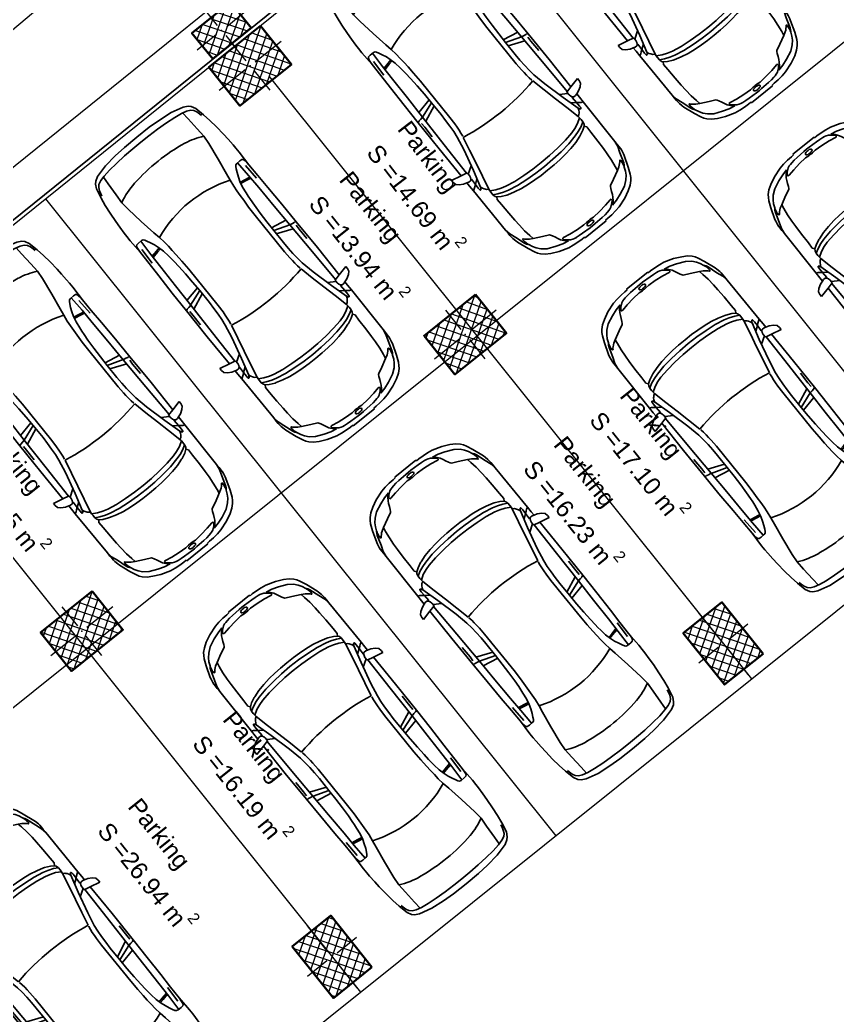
# Model space of a CAD drawing. Header units: metres. Extents: x 7511783 to 7512372, y 4692307 to 4692611.
# Drawn here: x 7512327.61 to 7512337.53, y 4692513.51 to 4692525.58 of the extents above; entities that cross this region are included whole.
import ezdxf

# ---------------------------------------------------------------- set-up
doc = ezdxf.new("R2010")
doc.units = ezdxf.units.M
for name, color, linetype, lineweight in [('2D Drafting - General_Pen_No__1', 7, 'Continuous', 0), ('A - Fill Zone_Pen_No__1', 7, 'Continuous', 0), ('A - Pllaka Themel', 7, 'Continuous', 0), ('A - Pllaka Themel_Pen_No__42', 8, 'Continuous', 0), ('A - Shtyllat', 7, 'Continuous', 0), ('A - Shtyllat_Pen_No__1', 7, 'Continuous', 0), ('A - Shtyllat_Pen_No__7', 7, 'Continuous', 0), ('A -Polyline_Pen_No__1', 7, 'Continuous', 0), ('A1 - Bodrumi -1_Pen_No__42', 8, 'Continuous', 0), ('garazhat-netw-amiri - b1', 20, 'Continuous', 0), ('Interior - Furniture _Pen_No__42', 8, 'Continuous', 0), ('vijat rregullim', 1, 'Continuous', 0)]:
    doc.layers.add(name, color=color, linetype=linetype, lineweight=lineweight)
doc.layers.add('A -Polyline_Pen_No__178', color=7, linetype='Continuous', lineweight=0, true_color=0xbda888)
doc.styles.add('GENERATED_STYLE_1', font='arial.ttf')
pattern_1 = [(44.99999999999999, (0, 0), (-68.94290863686237, 68.94290863686243), []), (135.0000000000002, (0, 0), (68.94290863686219, 68.94290863686261), [])]

# ---------------------------------------------------------------- blocks, each defined once
blk = doc.blocks.new('Slab_5', base_point=(27099.99999994247, -19050.45703700876))
at = {"layer": 'A - Pllaka Themel_Pen_No__42', "color": 8, "linetype": 'Continuous', "lineweight": 25, "flags": 128}
blk.add_lwpolyline([(27099.99999994247, -19050.45703700876), (27099.99999994245, -53141.28956256485), (34367.48378446266, -53141.28956256485), (34572.08011014806, -54047.73212241127), (58725.51372234098, -48551.56399353077), (58577.30438397717, -47886.40318112021), (60192.66493870387, -47573.34216697118), (56976.71528492225, -33242.20353530695), (55470.262655318, -33580.37692266011), (52202.17436583389, -19050.80466526669)], close=True, dxfattribs=at)
blk = doc.blocks.new('Column_125', base_point=(45317.50723856915, -51397.47336311721))
at = {"layer": 'A - Shtyllat', "linetype": 'Continuous', "lineweight": 0, "true_color": 0x000000}
h = blk.add_hatch(dxfattribs=at)
h.set_pattern_fill('CONCRETE_BLOCK', color=18, style=0, pattern_type=2)
h.set_pattern_definition(pattern_1)
h.paths.add_polyline_path([(45565.65336189613, -51135.89450029036), (44980.60901006475, -51269.02265805648), (45069.36111524216, -51659.05222594407), (45654.40546707353, -51525.92406817795)])
at = {"layer": 'A - Shtyllat_Pen_No__1', "color": 7, "linetype": 'Continuous', "lineweight": 13}
for p, q in [((45299.75681753366, -51319.46744953969), (45255.38076494495, -51124.45266559591)), ((45239.50132499162, -51415.22378415269), (44946.97914907594, -51481.78786303576)), ((45395.51315214666, -51379.72294208173), (45688.03532806235, -51313.15886319867)), ((45335.25765960462, -51475.47927669474), (45379.63371219333, -51670.49406063853))]:
    blk.add_line(p, q, dxfattribs=at)
blk.add_point((45317.50723856915, -51397.47336311721), dxfattribs=at)
at = {"layer": 'A - Shtyllat_Pen_No__7', "color": 7, "linetype": 'Continuous', "lineweight": 35, "flags": 128}
blk.add_lwpolyline([(45565.65336189613, -51135.89450029036), (44980.60901006475, -51269.02265805648), (45069.36111524216, -51659.05222594407), (45654.40546707353, -51525.92406817795)], close=True, dxfattribs=at)
blk = doc.blocks.new('Column_146', base_point=(40594.53249540892, -57198.81451826597))
at = {"layer": 'A - Shtyllat', "linetype": 'Continuous', "lineweight": 0, "true_color": 0x000000}
h = blk.add_hatch(dxfattribs=at)
h.set_pattern_fill('CONCRETE_BLOCK', color=18, style=0, pattern_type=2)
h.set_pattern_definition(pattern_1)
h.paths.add_polyline_path([(40919.1386800711, -56818.51092259658), (40138.5513118609, -56993.6775877777), (40269.92631074674, -57579.11811393536), (41050.51367895694, -57403.95144875423)])
at = {"layer": 'A - Shtyllat_Pen_No__1', "color": 7, "linetype": 'Continuous', "lineweight": 13}
for p, q in [((40577.01582889081, -57120.75578144495), (40511.32832944788, -56828.03551836612)), ((40672.59123222994, -57181.29785174786), (41062.88491633504, -57093.71451915729)), ((40516.4737585879, -57216.33118478408), (40126.18007448281, -57303.91451737464)), ((40612.04916192703, -57276.87325508699), (40677.73666136996, -57569.59351816582))]:
    blk.add_line(p, q, dxfattribs=at)
blk.add_point((40594.53249540892, -57198.81451826597), dxfattribs=at)
at = {"layer": 'A - Shtyllat_Pen_No__7', "color": 7, "linetype": 'Continuous', "lineweight": 35, "flags": 128}
blk.add_lwpolyline([(40919.1386800711, -56818.51092259658), (40138.5513118609, -56993.6775877777), (40269.92631074674, -57579.11811393536), (41050.51367895694, -57403.95144875423)], close=True, dxfattribs=at)
blk = doc.blocks.new('Column_148', base_point=(45440.87788037099, -51934.68738838998))
at = {"layer": 'A - Shtyllat', "linetype": 'Continuous', "lineweight": 0, "true_color": 0x000000}
h = blk.add_hatch(dxfattribs=at)
h.set_pattern_fill('CONCRETE_BLOCK', color=18, style=0, pattern_type=2)
h.set_pattern_definition(pattern_1)
h.paths.add_polyline_path([(45765.48406503317, -51554.38379272059), (44984.89669682297, -51729.55045790171), (45116.27169570881, -52314.99098405937), (45896.85906391901, -52139.82431887825)])
at = {"layer": 'A - Shtyllat_Pen_No__1', "color": 7, "linetype": 'Continuous', "lineweight": 13}
for p, q in [((45423.36121385288, -51856.62865156896), (45357.67371440995, -51563.90838849013)), ((45518.93661719201, -51917.17072187187), (45909.23030129711, -51829.58738928131)), ((45362.81914354997, -51952.20405490809), (44972.52545944487, -52039.78738749865)), ((45458.3945468891, -52012.746125211), (45524.08204633203, -52305.46638828983))]:
    blk.add_line(p, q, dxfattribs=at)
blk.add_point((45440.87788037099, -51934.68738838998), dxfattribs=at)
at = {"layer": 'A - Shtyllat_Pen_No__7', "color": 7, "linetype": 'Continuous', "lineweight": 35, "flags": 128}
blk.add_lwpolyline([(45765.48406503317, -51554.38379272059), (44984.89669682297, -51729.55045790171), (45116.27169570881, -52314.99098405937), (45896.85906391901, -52139.82431887825)], close=True, dxfattribs=at)
blk = doc.blocks.new('Column_149', base_point=(46354.71599702801, -56008.64716416373))
at = {"layer": 'A - Shtyllat', "linetype": 'Continuous', "lineweight": 0, "true_color": 0x000000}
h = blk.add_hatch(dxfattribs=at)
h.set_pattern_fill('CONCRETE_BLOCK', color=18, style=0, pattern_type=2)
h.set_pattern_definition(pattern_1)
h.paths.add_polyline_path([(46679.32218169019, -55628.34356849435), (45898.73481347999, -55803.51023367546), (46030.10981236583, -56388.95075983313), (46810.69718057603, -56213.784094652)])
at = {"layer": 'A - Shtyllat_Pen_No__1', "color": 7, "linetype": 'Continuous', "lineweight": 13}
for p, q in [((46337.19933050989, -55930.58842734271), (46271.51183106697, -55637.86816426388)), ((46432.77473384903, -55991.13049764562), (46823.06841795413, -55903.54716505506)), ((46276.65726020699, -56026.16383068184), (45886.3635761019, -56113.7471632724)), ((46372.23266354612, -56086.70590098475), (46437.92016298904, -56379.42616406358))]:
    blk.add_line(p, q, dxfattribs=at)
blk.add_point((46354.71599702801, -56008.64716416373), dxfattribs=at)
at = {"layer": 'A - Shtyllat_Pen_No__7', "color": 7, "linetype": 'Continuous', "lineweight": 35, "flags": 128}
blk.add_lwpolyline([(46679.32218169019, -55628.34356849435), (45898.73481347999, -55803.51023367546), (46030.10981236583, -56388.95075983313), (46810.69718057603, -56213.784094652)], close=True, dxfattribs=at)
blk = doc.blocks.new('Column_150', base_point=(41587.99545930594, -62081.92340061343))
at = {"layer": 'A - Shtyllat', "linetype": 'Continuous', "lineweight": 0, "true_color": 0x000000}
h = blk.add_hatch(dxfattribs=at)
h.set_pattern_fill('CONCRETE_BLOCK', color=18, style=0, pattern_type=2)
h.set_pattern_definition(pattern_1)
h.paths.add_polyline_path([(41968.29905497532, -62406.52958527562), (41793.13238979421, -61625.94221706541), (41207.69186363656, -61757.31721595124), (41382.85852881767, -62537.90458416144)])
at = {"layer": 'A - Shtyllat_Pen_No__1', "color": 7, "linetype": 'Continuous', "lineweight": 13}
for p, q in [((41570.47879278783, -62003.8646637924), (41482.89546019728, -61613.57097968731)), ((41666.05419612696, -62064.40673409531), (41958.77445920579, -61998.7192346524)), ((41509.93672248493, -62099.44006713154), (41217.2164594061, -62165.12756657445)), ((41605.51212582405, -62159.98213743445), (41693.09545841461, -62550.27582153955))]:
    blk.add_line(p, q, dxfattribs=at)
blk.add_point((41587.99545930594, -62081.92340061343), dxfattribs=at)
at = {"layer": 'A - Shtyllat_Pen_No__7', "color": 7, "linetype": 'Continuous', "lineweight": 35, "flags": 128}
blk.add_lwpolyline([(41968.29905497532, -62406.52958527562), (41793.13238979421, -61625.94221706541), (41207.69186363656, -61757.31721595124), (41382.85852881767, -62537.90458416144)], close=True, dxfattribs=at)
blk = doc.blocks.new('Column_151', base_point=(47521.50363985638, -60750.55505320074))
at = {"layer": 'A - Shtyllat', "linetype": 'Continuous', "lineweight": 0, "true_color": 0x000000}
h = blk.add_hatch(dxfattribs=at)
h.set_pattern_fill('CONCRETE_BLOCK', color=18, style=0, pattern_type=2)
h.set_pattern_definition(pattern_1)
h.paths.add_polyline_path([(47901.80723552576, -61075.16123786293), (47726.64057034465, -60294.57386965273), (47141.200044187, -60425.94886853855), (47316.36670936811, -61206.53623674876)])
at = {"layer": 'A - Shtyllat_Pen_No__1', "color": 7, "linetype": 'Continuous', "lineweight": 13}
for p, q in [((47503.98697333827, -60672.49631637972), (47416.40364074771, -60282.20263227462)), ((47599.5623766774, -60733.03838668263), (47892.28263975622, -60667.35088723971)), ((47443.44490303536, -60768.07171971886), (47150.72463995653, -60833.75921916177)), ((47539.02030637449, -60828.61379002177), (47626.60363896505, -61218.90747412686))]:
    blk.add_line(p, q, dxfattribs=at)
blk.add_point((47521.50363985638, -60750.55505320074), dxfattribs=at)
at = {"layer": 'A - Shtyllat_Pen_No__7', "color": 7, "linetype": 'Continuous', "lineweight": 35, "flags": 128}
blk.add_lwpolyline([(47901.80723552576, -61075.16123786293), (47726.64057034465, -60294.57386965273), (47141.200044187, -60425.94886853855), (47316.36670936811, -61206.53623674876)], close=True, dxfattribs=at)
blk = doc.blocks.new('Car 05 22')
at = {"layer": 'Interior - Furniture _Pen_No__42', "color": 8, "linetype": 'Continuous', "lineweight": 25}
for p, q in [((1961.117547741, 983.2211582230001), (1928.938242309, 983.2211582230001)), ((1928.938242309, 983.2211582230001), (1957.843908175, 858.0544967500001)), ((1996.903176747, 974.9060932166), (1961.117547741, 983.2211582230001)), ((2026.89661068, 945.007687052), (1996.903176747, 974.9060932166)), ((-78.35772569479998, 850.6357850930001), (-168.2198443133, 844.6061713611999)), ((-24.036324899, 852.2918850640001), (-78.35772569479998, 850.6357850930001)), ((40.3182760438, 852.333685063), (-24.036324899, 852.2918850640001)), ((230.8030912739, 845.5192631063), (40.3182760438, 852.333685063)), ((194.733578306, 844.324685204), (230.803091274, 845.519263106)), ((400.0158099590001, 847.5968063790001), (230.8030912739, 845.5192631063)), ((590.7241636140001, 851.6786068920002), (400.0158099590001, 847.5968063790001)), ((856.5325990199999, 856.1697074550001), (590.7241636140001, 851.6786068920002)), ((1129.8609284, 858.5331077519999), (856.5325990199999, 856.1697074550001)), ((1129.8609284, 858.5331077519999), (1120.69723063, 838.160005195)), ((1536.1071561, 860.3802508980001), (1129.8609284, 858.5331077519999)), ((1957.843908175, 858.0544967500001), (1536.1071561, 860.3802508980001)), ((1957.84390817, 858.0544967500001), (1977.22141076, 777.427813481)), ((2054.5732194, 897.577022836), (2026.89661068, 945.007687052)), ((2067.91700908, 857.6794056350002), (2054.5732194, 897.577022836)), ((2119.91703998, 857.4374531180001), (2067.91700908, 857.6794056350002)), ((2075.28112592, 835.6608695470001), (2067.91700908, 857.6794056350002)), ((2193.165590015, 856.4504063259001), (2119.91703998, 857.4374531180001)), ((2182.27381684, 834.0818412380002), (2193.16559002, 856.4504063260001)), ((2808.01466132, 852.5547640039999), (2193.165590015, 856.4504063259001)), ((2855.7113639, 852.6327640009999), (2808.01466132, 852.5547640039999)), ((2808.01466132, 852.5547640039999), (2876.86636504, 843.3172643940001)), ((2891.44016583, 852.528764005), (2855.7113639, 852.6327640009999)), ((2922.51356751, 852.0343640259999), (2891.44016583, 852.528764005)), ((2945.17226874, 849.4061641369999), (2922.51356751, 852.0343640259999)), ((2989.61447115, 839.6482645490003), (2945.17226874, 849.4061641369999)), ((-757.6903274910002, 747.022066986), (-784.8200333720001, 721.8124613509999)), ((-706.3378894982, 775.7872218095), (-757.6903274910002, 747.022066986)), ((-701.0941271610001, 743.2591195180001), (-729.425104913, 716.3992494200002)), ((-585.227090103, 801.027979058), (-706.3378894982, 775.7872218095)), ((-664.8727541800001, 760.961322365), (-701.0941271610001, 743.2591195180001)), ((-626.571782751, 772.4860242179999), (-664.8727541800001, 760.961322365)), ((-594.8871138119998, 778.489558035), (-626.571782751, 772.4860242179999)), ((-483.1389679684001, 817.2581826864), (-585.227090103, 801.027979058)), ((-372.3345973750002, 830.2299334650002), (-483.1389679684001, 817.2581826864)), ((-251.752794228, 841.0437339470001), (-372.3345973750002, 830.2299334650002)), ((-168.2198443133, 844.6061713611999), (-251.752794228, 841.0437339470001)), ((124.560977278, 791.396786131), (129.0398444, 820.468777931)), ((125.693926866, 743.8968737240001), (124.560977278, 791.396786131)), ((327.3887276080001, 761.9208956260001), (125.394377448, 756.455747737)), ((132.4291391170001, 722.8048827370001), (125.693926866, 743.8968737240001)), ((129.0398444, 820.468777931), (138.8862428820001, 832.3883788069999)), ((138.8862428820001, 832.3883788069999), (165.168377873, 840.2758852750001)), ((165.168377873, 840.2758852750001), (194.733578306, 844.324685204)), ((210.873013229, 809.231738788), (418.0703055720001, 816.1926024380002)), ((521.950780327, 764.672895972), (327.3887276080001, 761.9208956260001)), ((355.2943663540001, 762.315609428), (339.1227247570001, 683.1192857359999)), ((373.4006373970001, 762.571715197), (357.2289958010001, 683.375391506)), ((813.6270094460001, 769.327996556), (521.950780327, 764.672895972)), ((1108.59023357, 773.98329714), (813.6270094460001, 769.327996556)), ((1036.25651944, 772.8416796290002), (996.5002997029999, 578.7916468290002)), ((1041.96657906, 578.0240872360001), (1107.56627095, 773.967136299)), ((1173.32542975, 774.8950612010001), (1090.33970038, 577.8925306800002)), ((1115.14443198, 808.9482015290001), (1108.59023357, 773.98329714)), ((1108.59023357, 773.98329714), (1537.61805657, 780.0259473990001)), ((1119.51383092, 833.267204581), (1115.14443198, 808.9482015290001)), ((1120.16623076, 836.3248049650001), (1119.51383092, 833.267204581)), ((1120.69723063, 838.160005195), (1120.16623076, 836.3248049650001)), ((1162.63563846, 830.4777734580001), (1220.13025657, 829.0713745190002)), ((1220.13025657, 829.0713745190002), (1369.65750367, 831.4890726950001)), ((1537.61805657, 780.0256115210001), (1974.99295641, 786.0764425990001)), ((1939.15395607, 686.22492547), (1995.917261, 777.427813481)), ((1977.22141076, 777.427813481), (2019.59119012, 777.427813481)), ((2000.39650233, 701.5917706940002), (2213.53100788, 762.9814866290001)), ((2019.59119012, 777.427813481), (2044.48611622, 783.069509224)), ((2044.48611622, 783.069509224), (2063.35562216, 792.2740022800001)), ((2063.35562216, 792.2740022800001), (2070.42572439, 799.8521965630001)), ((2068.68333559, 787.696981005), (2065.39356605, 794.4584027669999)), ((2068.68333559, 787.696981005), (2148.02030692, 790.4828861469999)), ((2070.42572439, 799.8521965630001), (2075.2191259, 809.398389361)), ((2075.2191259, 809.398389361), (2075.28112592, 835.6608695470001)), ((2106.51930118, 732.1586113790001), (2148.02030692, 790.4828861469999)), ((2148.02030692, 790.4828861469999), (2166.81146925, 813.8145374840001)), ((2148.02030692, 790.4828861469999), (2205.61920777, 792.204186117)), ((2166.81146925, 813.8145374840001), (2182.27381684, 834.0818412380002)), ((2205.61920777, 792.204186117), (2227.21980808, 791.0038861380001)), ((2226.59190807, 769.8777067159999), (2213.53100788, 762.9814866290001)), ((2213.53100788, 762.9814866290001), (2238.34670825, 752.240186817)), ((2234.36910819, 773.9630864369999), (2226.59190807, 769.8828865080001)), ((2227.21980808, 791.0038861380001), (2232.61990816, 790.0299861550001)), ((2232.61990816, 790.0299861550001), (2237.93539134, 787.287122525)), ((2238.46067648, 776.864360243), (2234.36910819, 773.9630864369999)), ((2240.81890828, 784.0391862600001), (2237.93539134, 787.287122525)), ((2238.34670825, 752.240186817), (2258.53170854, 739.7174870370001)), ((2238.46067648, 776.864360243), (2240.85090828, 780.520986322)), ((2240.85090828, 780.520986322), (2240.81890828, 784.0391862600001)), ((2258.53170854, 739.7174870370001), (2269.0398087, 731.086787188)), ((2269.0398087, 731.086787188), (2278.83550884, 721.9650873480001)), ((2876.86636504, 843.3172643940001), (2954.16376923, 813.731165643)), ((2904.11849592, 832.8863289209999), (2905.06820589, 832.837990116)), ((2954.16376923, 813.731165643), (3075.78877375, 774.6896785450001)), ((3013.55027244, 833.064864827), (2989.61447115, 839.6482645490003)), ((3154.26138006, 782.5577669589999), (3013.55027244, 833.064864827)), ((3022.47491973, 758.305686711), (3023.66221975, 762.4851866380001)), ((3024.49924208, 753.7186598590001), (3022.47491973, 758.305686711)), ((3023.66221975, 762.4851866380001), (3034.64521991, 765.0503865930001)), ((3037.91041996, 743.452886971), (3024.49924208, 753.7186598590001)), ((3034.64521991, 765.0503865930001), (3046.93432009, 763.817386614)), ((3050.61522015, 730.6688871950001), (3037.91041996, 743.452886971)), ((3046.93432009, 763.817386614), (3060.9451203, 762.9292866300001)), ((3064.50712035, 714.6457874760001), (3050.61522015, 730.6688871950001)), ((3060.9451203, 762.9292866300001), (3089.85712072, 757.3861867269999)), ((3100.48402088, 763.1120866269999), (3075.78877375, 774.6896785450001)), ((3089.85712072, 757.3861867269999), (3108.43932099, 751.4304868319999)), ((3114.13862108, 753.311186799), (3100.48402088, 763.1120866269999)), ((3108.43932099, 751.4304868319999), (3122.8656212, 746.435986919)), ((3122.8656212, 746.435986919), (3114.13862108, 753.311186799)), ((3170.0706946, 726.5554905960001), (3122.8656212, 746.435986919)), ((3235.883818752, 747.6101556219), (3154.26138006, 782.5577669589999)), ((3211.69204952, 701.0151137130001), (3170.0706946, 726.5554905960001)), ((3269.07948628, 728.3294692490001), (3235.883818752, 747.6101556219)), ((3298.56678787, 705.6390702070001), (3269.07948628, 728.3294692490001)), ((-815.0478655078001, 667.7598955197003), (-855.0523550635, 511.0116477078998)), ((-784.8200333720001, 721.8124613509999), (-815.0478655078001, 667.7598955197003)), ((-768.27197925, 602.2788720830002), (-750.5770825730001, 669.7773949330001)), ((-764.3441764490001, 617.261773195), (-665.7281459970001, 623.9546285630003)), ((-729.425104913, 716.3992494200002), (-750.5770825730001, 669.7773949330001)), ((-665.7281459970001, 623.9546285630003), (-500.877431885, 634.180288886)), ((-500.877431885, 634.180288886), (-383.0238853850001, 641.9613403830001)), ((-383.0238853850001, 641.9613403830001), (-274.2208861730001, 631.3184000780001)), ((-274.2208861730001, 631.3184000780001), (-56.40485420300001, 600.536895199)), ((146.670770152, 710.6062742990001), (132.4291391170001, 722.8048827370001)), ((171.252864179, 696.6287725440002), (146.670770152, 710.6062742990001)), ((212.566754139, 676.5412700230003), (171.252864179, 696.6287725440002)), ((266.3151410770001, 654.566867265), (212.566754139, 676.5412700230003)), ((319.490328155, 636.426864989), (266.3151410770001, 654.566867265)), ((392.7088835140001, 617.8124267930001), (319.490328155, 636.426864989)), ((339.1227247570001, 683.1192857359999), (329.5580559370001, 633.867334886)), ((357.2289958010001, 683.375391506), (346.76505809, 629.492778784)), ((474.8166917820001, 607.105387857), (392.7088835140001, 617.8124267930001)), ((521.3449804749999, 601.6186871690002), (474.8166917820001, 607.105387857)), ((1730.35620914, 633.8338533080002), (1562.00595611, 600.5964783840001)), ((2000.39650233, 701.5917706940002), (1730.35620914, 633.8338533080002)), ((1779.61280153, 581.7538898049999), (1952.84760406, 621.338789111)), ((1952.84760406, 621.338789111), (2122.04550654, 659.9572884350001)), ((2122.04550654, 659.9572884350001), (2293.79610906, 697.650987774)), ((2278.83550884, 721.9650873480001), (2293.79610906, 697.650987774)), ((2293.79610906, 697.650987774), (2317.1870094, 700.7385877199999)), ((2293.79610906, 697.6386630720001), (2293.79610906, 697.650987774)), ((2317.1870094, 700.7385877199999), (2345.74280982, 702.7498876850002)), ((2355.13419975, 639.912801441), (2317.1870094, 700.7385877199999)), ((2345.74280982, 702.7498876850002), (2378.92931031, 702.0184876970001)), ((2379.77420337, 575.387091212), (2355.13301598, 639.9159014410001)), ((2410.10490185, 649.1086815510001), (2378.92931031, 702.0184876970001)), ((2378.92931031, 702.0184876970001), (2410.57231077, 694.202887834)), ((2436.02871163, 583.2244924540001), (2410.10490185, 649.1086815510001)), ((2410.57231077, 694.202887834), (2410.58631694, 694.1782473540002)), ((2428.73881104, 681.706188053), (2410.57231077, 694.202887834)), ((2428.73881104, 681.706188053), (2457.25830016, 700.0355353230001)), ((2428.77597173, 681.7007453250001), (2428.73881104, 681.706188053)), ((2428.77597173, 681.7007453250001), (2456.66545813, 639.8418234830003)), ((2456.66545813, 639.8418234830003), (2487.23639187, 574.2621729599999)), ((2457.25830016, 700.0355353230001), (2535.4819126, 697.9905877680001)), ((2535.4226126, 697.9916562040003), (2673.21491462, 695.5089878119999)), ((2535.46586986, 697.9894090810001), (2535.4819126, 697.988971943)), ((2673.21491462, 695.5089878119999), (2787.200816290001, 691.4809878819999)), ((2787.200816290001, 691.4809878819999), (2868.41581748, 687.223087957)), ((2868.39588233, 687.2248867100001), (2959.72331881, 678.984388101)), ((2959.72331881, 678.984388101), (2868.41581748, 687.1969879569999)), ((2959.72331881, 678.984388101), (3047.2313201, 666.2002883250001)), ((3047.20992906, 666.2041971140002), (3100.00912087, 656.556188494)), ((3076.97452053, 697.807687771), (3064.50712035, 714.6457874760001)), ((3100.00912087, 656.556188494), (3076.97452053, 697.807687771)), ((3152.92075342, 553.873393456), (3100.00912087, 656.556188494)), ((3254.25934432, 663.1775183300001), (3211.69204952, 701.0151137130001)), ((3301.86726379, 602.8090087200001), (3254.25934432, 663.1775183300001)), ((3337.33388997, 663.380671991), (3298.56678787, 705.6390702070001)), ((3374.49419199, 603.583974516), (3337.33388997, 663.380671991)), ((-855.0523550635, 511.0116477078998), (-874.6778528530002, 344.9579771100001)), ((-782.7621654889999, 510.0273763590001), (-794.5333543099999, 390.6265818930001)), ((-768.27197925, 602.2788720830002), (-782.764796709, 510.0106247469999)), ((-56.40485420300001, 600.536895199), (145.941775497, 566.5900898169999)), ((145.941775497, 566.5900898169999), (233.261172115, 552.312592089)), ((233.261172115, 552.312592089), (315.3092800730001, 541.359190513)), ((315.2936019620001, 541.3606176840001), (384.2945810830001, 535.0794906230002)), ((384.2815104790001, 535.0803623180001), (454.174320738, 530.4191213629999)), ((454.170282107, 530.4193907049998), (526.242583163, 526.2868907769998)), ((569.993568652, 596.838186569), (521.3449804749999, 601.6186871690002)), ((526.2331313149999, 526.287307384), (627.7018846490002, 521.814890855)), ((652.59274858, 590.9845858339999), (569.993568652, 596.838186569)), ((627.6985462070002, 521.8149872519999), (756.75876515, 518.0884218199999)), ((772.8388193580001, 584.9903850819999), (652.59274858, 590.9845858339999)), ((756.75876515, 518.0884218199999), (1322.62824821, 518.052230308)), ((907.266686691, 580.298084493), (772.8388193580001, 584.9903850819999)), ((1041.96657906, 578.0240872360001), (907.266686691, 580.298084493)), ((1227.79815085, 577.518695794), (1041.96657906, 578.0240872360001)), ((1316.09897866, 580.475793563), (1227.79815085, 577.518695794)), ((1403.02450604, 584.4121905939999), (1316.09897866, 580.475793563)), ((1322.62824821, 518.052230308), (1420.49779626, 521.6528908580001)), ((1483.8761315, 590.1361862749999), (1403.02450604, 584.4121905939999)), ((1420.49066257, 521.652523245), (1466.64156934, 524.030772681)), ((1466.62639694, 524.029990817), (1510.87647584, 527.594696836)), ((1562.00595611, 600.5964783840001), (1483.8761315, 590.1361862749999)), ((1510.85529759, 527.5929907539999), (1554.25309822, 533.0576906580002)), ((1554.25309822, 533.0576906580002), (1596.82961355, 540.969674969)), ((1597.28918852, 541.1774857889999), (1596.65116701, 540.8889849259999)), ((1610.72419049, 544.0665862469999), (1779.61280153, 581.7538898049999)), ((2397.33410595, 514.2584815219999), (2379.77250853, 575.3929912130001)), ((2419.31580918, 395.73626267), (2397.33316008, 514.2635815229999)), ((2453.63941421, 521.616582688), (2436.02871163, 583.2244924540001)), ((2477.61661773, 401.0764635800001), (2453.63941421, 521.616582688)), ((2487.23639187, 574.2621729599999), (2491.79934275, 562.0052962960002)), ((2491.79994982, 562.0052962960002), (2517.90263133, 477.034766618)), ((3189.62073735, 475.569766106), (3152.92075342, 553.873393456)), ((3301.86726379, 602.8090087200001), (3346.01551313, 501.42179807)), ((3346.01551313, 501.42179807), (3374.29746586, 419.557472908)), ((3418.40079436, 512.743978351), (3374.49419199, 603.583974516)), ((3457.47689648, 393.098483403), (3418.40079436, 512.743978351)), ((-794.5333543099999, 390.6265818930001), (-802.432846809, 258.715288008)), ((2433.73206705, 266.091642182), (2419.31580918, 395.73626267)), ((2493.88922012, 269.050242651), (2477.61661773, 401.0764635800001)), ((2517.90263133, 477.034766618), (2537.54372273, 384.081034151)), ((2537.54372273, 384.081034151), (2551.45611664, 285.6281997640001)), ((3199.39883308, 466.7584630290001), (3189.62073735, 475.569766106)), ((3220.69886845, 454.3885401880001), (3199.39883308, 466.7584630290001)), ((3256.10680826, 439.241753418), (3220.67662376, 454.401458713)), ((3288.39019413, 425.101248479), (3256.10680826, 439.241753418)), ((3319.36158057, 408.4128426500001), (3288.39019413, 425.101248479)), ((3353.46269085, 384.251283776), (3319.36158057, 408.4128426500001)), ((3321.23357975, 370.497229407), (3320.99727986, 362.132926485)), ((3324.65427826, 377.297531782), (3321.23357975, 370.497229407)), ((3328.30797666, 379.591332583), (3324.65427826, 377.297531782)), ((3338.46837221, 379.452332535), (3328.30797666, 379.591332583)), ((3363.6407612, 357.8117249760001), (3338.46837221, 379.452332535)), ((3377.18239213, 359.973484801), (3353.46269085, 384.251283776)), ((3391.09039087, 344.247647689), (3374.29746586, 419.557472908)), ((3468.34279707, 330.9338860280001), (3457.47689648, 393.098483403)), ((-874.6778528530002, 344.9579771100001), (-882.9440546450002, 194.680643518)), ((-802.432846809, 258.715288008), (-806.813142649, 124.936494209)), ((2441.61713002, 131.955220918), (2433.73181129, 266.093942182)), ((2503.10292147, 133.173421111), (2493.88922012, 269.050242651)), ((2551.45611664, 285.6281997640001), (2559.71041303, 193.693567653)), ((3320.99727986, 362.132926485), (3338.31527228, 276.8564967000001)), ((3338.31527228, 276.8564967000001), (3351.88296634, 172.661960307)), ((3396.66521323, 315.8049103040001), (3363.6407612, 357.8117249760001)), ((3391.09039087, 344.247647689), (3377.18239213, 359.973484801)), ((3408.0703938, 289.3779877820002), (3396.66521323, 315.8049103040001)), ((3408.0703938, 289.3779877820002), (3413.77629411, 267.259988716)), ((3413.77548775, 267.2641933500001), (3418.45445829, 242.866384828)), ((3418.45219437, 242.878189745), (3424.04489467, 200.723791525)), ((3474.4914974, 263.721088865), (3468.34279707, 330.9338860280001)), ((3478.33319761, 199.9171915590001), (3474.4914974, 263.721088865)), ((-882.9440546450002, 194.680643518), (-885.376707689, 0)), ((-806.813142649, 124.936494209), (-808.0470753050001, 0)), ((2444.0197128, -0.02730000432770001), (2441.61701245, 131.957220918)), ((2506.01959488, -3.859767548100002e-13), (2503.10292147, 133.173421111)), ((2559.71041303, 193.693567653), (2564.38081099, 101.185635342)), ((3351.88296634, 172.661960307), (3358.34376351, 75.87012649980001)), ((3424.04489467, 200.723791525), (3427.72848251, 152.023715234)), ((3432.36383112, 39.98011396419999), (3427.72848251, 152.023715234)), ((3479.35651311, 164.9481933352), (3478.33319761, 199.9171915590001)), ((3489.51959821, 164.9481933352), (3479.35651311, 164.9481933352)), ((3489.51959821, -164.9481933352), (3489.51959821, 164.9481933352)), ((-885.376707689, 0), (-882.9440546450002, -194.680643518)), ((-806.813142649, -124.936494209), (-808.0470753050001, 1.476718538480001e-13)), ((2444.0197128, 0.02730000432710001), (2441.61701245, -131.957220918)), ((2564.38081099, 101.185635342), (2566.01761027, -0.006100002130650002)), ((2564.38081099, -101.185635342), (2566.01761027, 0.006100002129970001)), ((3353.95786543, 27.8932505984), (3358.34376351, 75.87012649980001)), ((3353.95786543, 27.8932505984), (3353.95786543, -0.7649002671629999)), ((3353.95786543, -27.8932505984), (3353.95786543, 0.7649002671619999)), ((3370.89075802, 11.7411041009), (3370.32315827, -0.7649002671629999)), ((3370.89075802, -11.7411041009), (3370.32315827, 0.7649002671619999)), ((3372.49235732, 23.6550082622), (3370.89075802, 11.7411041009)), ((3376.26728506, 38.993950924), (3372.49235732, 23.6550082622)), ((3381.98685317, 46.5714162664), (3376.26728506, 38.993950924)), ((3386.21005132, 48.3522168884), (3381.98685317, 46.5714162664)), ((3386.21005132, 48.3522168884), (3394.28954778, 48.3522168884)), ((3398.51284593, 46.5714162664), (3394.28954778, 48.3522168884)), ((3404.23226311, 38.99375151340001), (3398.51284593, 46.5714162664)), ((3404.23226311, 38.99375151340001), (3408.00714178, 23.6550082622)), ((3408.00714178, 23.6550082622), (3409.76654101, 8.055102813469999)), ((3409.76654101, 8.055102813469999), (3409.76654101, -4.961309141290002e-13)), ((3431.76949509, 57.3729975776), (3431.76949509, 56.7710829698)), ((3432.04453126, -0.0109000038072), (3432.36383112, 39.98011396419999)), ((3432.04453126, 0.0109000038063), (3432.36383112, -39.98011396419999)), ((2506.01959488, -2.780368116010001e-13), (2503.10292147, -133.173421111)), ((2559.71041303, -193.693567653), (2564.38081099, -101.185635342)), ((3351.88296634, -172.661960307), (3358.34376351, -75.87012649980001)), ((3353.95786543, -27.8932505984), (3358.34376351, -75.87012649980001)), ((3372.49235732, -23.6550082622), (3370.89075802, -11.7411041009)), ((3376.26728506, -38.993950924), (3372.49235732, -23.6550082622)), ((3381.98685317, -46.5714162664), (3376.26728506, -38.993950924)), ((3386.21005132, -48.3522168884), (3381.98685317, -46.5714162664)), ((3386.21005132, -48.3522168884), (3394.28954778, -48.3522168884)), ((3398.51284593, -46.5714162664), (3394.28954778, -48.3522168884)), ((3404.23226311, -38.99375151340001), (3398.51284593, -46.5714162664)), ((3404.23226311, -38.99375151340001), (3408.00714178, -23.6550082622)), ((3408.00714178, -23.6550082622), (3409.76654101, -8.055102813469999)), ((3409.76654101, -8.055102813469999), (3409.76654101, -3.892295027780001e-13)), ((3432.36383112, -39.98011396419999), (3427.72848251, -152.023715234)), ((3431.76949509, -57.3729975776), (3431.76949509, -56.7710829698)), ((-882.9440546450002, -194.680643518), (-874.6778528530002, -344.9579771100001)), ((-802.432846809, -258.715288008), (-806.813142649, -124.936494209)), ((2441.61713002, -131.955220918), (2433.73181129, -266.093942182)), ((2503.10292147, -133.173421111), (2493.88922012, -269.050242651)), ((2551.45611664, -285.6281997640001), (2559.71041303, -193.693567653)), ((3338.31527228, -276.8564967000001), (3351.88296634, -172.661960307)), ((3418.45219437, -242.878189745), (3424.04489467, -200.723791525)), ((3424.04489467, -200.723791525), (3427.72848251, -152.023715234)), ((3474.4914974, -263.721088865), (3478.33319761, -199.9171915590001)), ((3478.33319761, -199.9171915590001), (3479.35651311, -164.9481933352)), ((3479.35651311, -164.9481933352), (3489.51959821, -164.9481933352)), ((-874.6778528530002, -344.9579771100001), (-855.0523550635, -511.0116477078998)), ((-794.5333543099999, -390.6265818930001), (-802.432846809, -258.715288008)), ((2433.73206705, -266.091642182), (2419.31580918, -395.73626267)), ((2493.88922012, -269.050242651), (2477.61661773, -401.0764635800001)), ((2537.54372273, -384.081034151), (2551.45611664, -285.6281997640001)), ((3320.99727986, -362.132926485), (3338.31527228, -276.8564967000001)), ((3321.23357975, -370.497229407), (3320.99727986, -362.132926485)), ((3363.6407612, -357.8117249760001), (3338.46837221, -379.452332535)), ((3377.18239213, -359.973484801), (3353.46269085, -384.251283776)), ((3396.66521323, -315.8049103040001), (3363.6407612, -357.8117249760001)), ((3391.09039087, -344.247647689), (3374.29746586, -419.557472908)), ((3391.09039087, -344.247647689), (3377.18239213, -359.973484801)), ((3408.0703938, -289.3779877820002), (3396.66521323, -315.8049103040001)), ((3408.0703938, -289.3779877820002), (3413.77629411, -267.259988716)), ((3413.77548775, -267.2641933500001), (3418.45445829, -242.866384828)), ((3457.47689648, -393.098483403), (3468.34279707, -330.9338860280001)), ((3468.34279707, -330.9338860280001), (3474.4914974, -263.721088865)), ((-782.7621654889999, -510.0273763590001), (-794.5333543099999, -390.6265818930001)), ((2419.31580918, -395.73626267), (2397.33316008, -514.2635815229999)), ((2477.61661773, -401.0764635800001), (2453.63941421, -521.616582688)), ((2491.79994982, -562.0052962960002), (2517.90263133, -477.034766618)), ((2517.90263133, -477.034766618), (2537.54372273, -384.081034151)), ((3189.62073735, -475.569766106), (3152.92075342, -553.873393456)), ((3199.39883308, -466.7584630290001), (3189.62073735, -475.569766106)), ((3220.69886845, -454.3885401880001), (3199.39883308, -466.7584630290001)), ((3256.10680826, -439.241753418), (3220.67662376, -454.401458713)), ((3288.39019413, -425.101248479), (3256.10680826, -439.241753418)), ((3319.36158057, -408.4128426500001), (3288.39019413, -425.101248479)), ((3353.46269085, -384.251283776), (3319.36158057, -408.4128426500001)), ((3324.65427826, -377.297531782), (3321.23357975, -370.497229407)), ((3328.30797666, -379.591332583), (3324.65427826, -377.297531782)), ((3338.46837221, -379.452332535), (3328.30797666, -379.591332583)), ((3346.01551313, -501.42179807), (3374.29746586, -419.557472908)), ((3418.40079436, -512.743978351), (3457.47689648, -393.098483403)), ((-855.0523550635, -511.0116477078998), (-815.0478655078001, -667.7598955197003)), ((-768.27197925, -602.2788720830002), (-782.764796709, -510.0106247469999)), ((-768.27197925, -602.2788720830002), (-750.5770825730001, -669.7773949330001)), ((-274.2208861730001, -631.3184000780001), (-56.40485420300001, -600.536895199)), ((-56.40485420300001, -600.536895199), (145.941775497, -566.5900898169999)), ((145.941775497, -566.5900898169999), (233.261172115, -552.312592089)), ((233.261172115, -552.312592089), (315.3092800730001, -541.359190513)), ((315.2936019620001, -541.3606176840001), (384.2945810830001, -535.0794906230002)), ((384.2815104790001, -535.0803623180001), (454.174320738, -530.4191213629999)), ((454.170282107, -530.4193907049998), (526.242583163, -526.2868907769998)), ((521.3449804749999, -601.6186871690002), (474.8166917820001, -607.105387857)), ((569.993568652, -596.838186569), (521.3449804749999, -601.6186871690002)), ((526.2331313149999, -526.287307384), (627.7018846490002, -521.814890855)), ((652.59274858, -590.9845858339999), (569.993568652, -596.838186569)), ((627.6985462070002, -521.8149872519999), (756.75876515, -518.0884218199999)), ((772.8388193580001, -584.9903850819999), (652.59274858, -590.9845858339999)), ((756.75876515, -518.0884218199999), (1322.62824821, -518.052230308)), ((907.266686691, -580.298084493), (772.8388193580001, -584.9903850819999)), ((1041.96657906, -578.0240872360001), (907.266686691, -580.298084493)), ((1036.25651944, -772.8416796290002), (996.5002997029999, -578.7916468290002)), ((1227.79815085, -577.518695794), (1041.96657906, -578.0240872360001)), ((1041.96657906, -578.0240872360001), (1107.56627095, -773.967136299)), ((1173.32542975, -774.8950612010001), (1090.33970038, -577.8925306800002)), ((1316.09897866, -580.475793563), (1227.79815085, -577.518695794)), ((1403.02450604, -584.4121905939999), (1316.09897866, -580.475793563)), ((1322.62824821, -518.052230308), (1420.49779626, -521.6528908580001)), ((1483.8761315, -590.1361862749999), (1403.02450604, -584.4121905939999)), ((1420.49066257, -521.652523245), (1466.64156934, -524.030772681)), ((1466.62639694, -524.029990817), (1510.87647584, -527.594696836)), ((1562.00595611, -600.5964783840001), (1483.8761315, -590.1361862749999)), ((1510.85529759, -527.5929907539999), (1554.25309822, -533.0576906580002)), ((1554.25309822, -533.0576906580002), (1596.82961355, -540.969674969)), ((1730.35620914, -633.8338533080002), (1562.00595611, -600.5964783840001)), ((1597.28918852, -541.1774857889999), (1596.65116701, -540.8889849259999)), ((1610.72419049, -544.0665862469999), (1779.61280153, -581.7538898049999)), ((1779.61280153, -581.7538898049999), (1952.84760406, -621.338789111)), ((2379.77420337, -575.387091212), (2355.13301598, -639.9159014410001)), ((2397.33410595, -514.2584815219999), (2379.77250853, -575.3929912130001)), ((2436.02871163, -583.2244924540001), (2410.10490185, -649.1086815510001)), ((2453.63941421, -521.616582688), (2436.02871163, -583.2244924540001)), ((2456.66545813, -639.8418234830003), (2487.23639187, -574.2621729599999)), ((2487.23639187, -574.2621729599999), (2491.79934275, -562.0052962960002)), ((3152.92075342, -553.873393456), (3100.00912087, -656.556188494)), ((3301.86726379, -602.8090087200001), (3254.25934432, -663.1775183300001)), ((3301.86726379, -602.8090087200001), (3346.01551313, -501.42179807)), ((3337.33388997, -663.380671991), (3374.49419199, -603.583974516)), ((3374.49419199, -603.583974516), (3418.40079436, -512.743978351)), ((-815.0478655078001, -667.7598955197003), (-784.8200333720001, -721.8124613509999)), ((-784.8200333720001, -721.8124613509999), (-757.6903274910002, -747.022066986)), ((-764.3441764490001, -617.261773195), (-665.7281459970001, -623.9546285630003)), ((-729.425104913, -716.3992494200002), (-750.5770825730001, -669.7773949330001)), ((-701.0941271610001, -743.2591195180001), (-729.425104913, -716.3992494200002)), ((-665.7281459970001, -623.9546285630003), (-500.877431885, -634.180288886)), ((-500.877431885, -634.180288886), (-383.0238853850001, -641.9613403830001)), ((-383.0238853850001, -641.9613403830001), (-274.2208861730001, -631.3184000780001)), ((132.4291391170001, -722.8048827370001), (125.693926866, -743.8968737240001)), ((146.670770152, -710.6062742990001), (132.4291391170001, -722.8048827370001)), ((171.252864179, -696.6287725440002), (146.670770152, -710.6062742990001)), ((212.566754139, -676.5412700230003), (171.252864179, -696.6287725440002)), ((266.3151410770001, -654.566867265), (212.566754139, -676.5412700230003)), ((319.490328155, -636.426864989), (266.3151410770001, -654.566867265)), ((392.7088835140001, -617.8124267930001), (319.490328155, -636.426864989)), ((339.1227247570001, -683.1192857359999), (329.5580559370001, -633.867334886)), ((355.2943663540001, -762.315609428), (339.1227247570001, -683.1192857359999)), ((357.2289958010001, -683.375391506), (346.76505809, -629.492778784)), ((373.4006373970001, -762.571715197), (357.2289958010001, -683.375391506)), ((474.8166917820001, -607.105387857), (392.7088835140001, -617.8124267930001)), ((2000.39650233, -701.5917706940002), (1730.35620914, -633.8338533080002)), ((1939.15395607, -686.22492547), (1995.917261, -777.427813481)), ((1952.84760406, -621.338789111), (2122.04550654, -659.9572884350001)), ((2000.39650233, -701.5917706940002), (2213.53100788, -762.9814866290001)), ((2122.04550654, -659.9572884350001), (2293.79610906, -697.650987774)), ((2269.0398087, -731.086787188), (2278.83550884, -721.9650873480001)), ((2278.83550884, -721.9650873480001), (2293.79610906, -697.650987774)), ((2293.79610906, -697.6386630720001), (2293.79610906, -697.650987774)), ((2293.79610906, -697.650987774), (2317.1870094, -700.7385877199999)), ((2355.13419975, -639.912801441), (2317.1870094, -700.7385877199999)), ((2317.1870094, -700.7385877199999), (2345.74280982, -702.7498876850002)), ((2345.74280982, -702.7498876850002), (2378.92931031, -702.0184876970001)), ((2410.10490185, -649.1086815510001), (2378.92931031, -702.0184876970001)), ((2378.92931031, -702.0184876970001), (2410.57231077, -694.202887834)), ((2428.73881104, -681.706188053), (2410.57231077, -694.202887834)), ((2410.57231077, -694.202887834), (2410.58631694, -694.1782473540002)), ((2428.77597173, -681.7007453250001), (2428.73881104, -681.706188053)), ((2428.73881104, -681.706188053), (2457.25830016, -700.0355353230001)), ((2428.77597173, -681.7007453250001), (2456.66545813, -639.8418234830003)), ((2457.25830016, -700.0355353230001), (2535.4819126, -697.9905877680001)), ((2535.4226126, -697.9916562040003), (2673.21491462, -695.5089878119999)), ((2535.46586986, -697.9894090810001), (2535.4819126, -697.988971943)), ((2673.21491462, -695.5089878119999), (2787.200816290001, -691.4809878819999)), ((2787.200816290001, -691.4809878819999), (2868.41581748, -687.223087957)), ((2868.39588233, -687.2248867100001), (2959.72331881, -678.984388101)), ((2959.72331881, -678.984388101), (2868.41581748, -687.1969879569999)), ((2959.72331881, -678.984388101), (3047.2313201, -666.2002883250001)), ((3047.20992906, -666.2041971140002), (3100.00912087, -656.556188494)), ((3064.50712035, -714.6457874760001), (3050.61522015, -730.6688871950001)), ((3076.97452053, -697.807687771), (3064.50712035, -714.6457874760001)), ((3100.00912087, -656.556188494), (3076.97452053, -697.807687771)), ((3211.69204952, -701.0151137130001), (3170.0706946, -726.5554905960001)), ((3254.25934432, -663.1775183300001), (3211.69204952, -701.0151137130001)), ((3269.07948628, -728.3294692490001), (3298.56678787, -705.6390702070001)), ((3298.56678787, -705.6390702070001), (3337.33388997, -663.380671991)), ((-757.6903274910002, -747.022066986), (-706.3378894982, -775.7872218095)), ((-706.3378894982, -775.7872218095), (-585.227090103, -801.027979058)), ((-664.8727541800001, -760.961322365), (-701.0941271610001, -743.2591195180001)), ((-626.571782751, -772.4860242179999), (-664.8727541800001, -760.961322365)), ((-594.8871138119998, -778.489558035), (-626.571782751, -772.4860242179999)), ((-585.227090103, -801.027979058), (-483.149337101, -817.2569687829999)), ((-483.149337101, -817.2569687829999), (-372.3345973750002, -830.2299334650002)), ((-372.3345973750002, -830.2299334650002), (-251.752794228, -841.0437339470001)), ((-251.752794228, -841.0437339470001), (-168.2198443133, -844.6061713611999)), ((-168.2198443133, -844.6061713611999), (-78.35772569479998, -850.6357850930001)), ((125.693926866, -743.8968737240001), (124.560977278, -791.396786131)), ((124.560977278, -791.396786131), (129.0398444, -820.468777931)), ((327.3887276080001, -761.9208956260001), (125.394377448, -756.455747737)), ((129.0398444, -820.468777931), (138.8862428820001, -832.3883788069999)), ((138.8862428820001, -832.3883788069999), (165.168377873, -840.2758852750001)), ((165.168377873, -840.2758852750001), (194.733578306, -844.324685204)), ((194.733578306, -844.324685204), (230.803091274, -845.519263106)), ((210.873013229, -809.231738788), (418.0703055720001, -816.1926024380002)), ((521.950780327, -764.672895972), (327.3887276080001, -761.9208956260001)), ((813.6270094460001, -769.327996556), (521.950780327, -764.672895972)), ((1108.59023357, -773.98329714), (813.6270094460001, -769.327996556)), ((1108.59023357, -773.98329714), (1537.61805657, -780.0259473990001)), ((1115.14443198, -808.9482015290001), (1108.59023357, -773.98329714)), ((1119.51383092, -833.267204581), (1115.14443198, -808.9482015290001)), ((1120.16623076, -836.3248049650001), (1119.51383092, -833.267204581)), ((1120.69723063, -838.160005195), (1120.16623076, -836.3248049650001)), ((1129.8609284, -858.5331077519999), (1120.69723063, -838.160005195)), ((1162.63563846, -830.4777734580001), (1220.13025657, -829.0713745190002)), ((1220.13025657, -829.0713745190002), (1369.65750367, -831.4890726950001)), ((1537.61805657, -780.0256115210001), (1974.99295641, -786.0764425990001)), ((1957.84390817, -858.0544967500001), (1977.22141076, -777.427813481)), ((1977.22141076, -777.427813481), (2019.59119012, -777.427813481)), ((2019.59119012, -777.427813481), (2044.48611622, -783.069509224)), ((2044.48611622, -783.069509224), (2063.35562216, -792.2740022800001)), ((2063.35562216, -792.2740022800001), (2070.42572439, -799.8521965630001)), ((2068.68333559, -787.696981005), (2065.39356605, -794.4584027669999)), ((2075.28112592, -835.6608695470001), (2067.91700908, -857.6794056350002)), ((2068.68333559, -787.696981005), (2148.02030692, -790.4828861469999)), ((2070.42572439, -799.8521965630001), (2075.2191259, -809.398389361)), ((2075.2191259, -809.398389361), (2075.28112592, -835.6608695470001)), ((2106.51930118, -732.1586113790001), (2148.02030692, -790.4828861469999)), ((2148.02030692, -790.4828861469999), (2166.81146925, -813.8145374840001)), ((2148.02030692, -790.4828861469999), (2205.61920777, -792.204186117)), ((2166.81146925, -813.8145374840001), (2182.27381684, -834.0818412380002)), ((2182.27381684, -834.0818412380002), (2193.16559002, -856.4504063260001)), ((2205.61920777, -792.204186117), (2227.21980808, -791.0038861380001)), ((2213.53100788, -762.9814866290001), (2238.34670825, -752.240186817)), ((2226.59190807, -769.8777067159999), (2213.53100788, -762.9814866290001)), ((2234.36910819, -773.9630864369999), (2226.59190807, -769.8828865080001)), ((2227.21980808, -791.0038861380001), (2232.61990816, -790.0299861550001)), ((2232.61990816, -790.0299861550001), (2237.93539134, -787.287122525)), ((2238.46067648, -776.864360243), (2234.36910819, -773.9630864369999)), ((2240.81890828, -784.0391862600001), (2237.93539134, -787.287122525)), ((2238.34670825, -752.240186817), (2258.53170854, -739.7174870370001)), ((2238.46067648, -776.864360243), (2240.85090828, -780.520986322)), ((2240.85090828, -780.520986322), (2240.81890828, -784.0391862600001)), ((2258.53170854, -739.7174870370001), (2269.0398087, -731.086787188)), ((2808.01466132, -852.5547640039999), (2876.86636504, -843.3172643940001)), ((2876.86636504, -843.3172643940001), (2954.16376923, -813.731165643)), ((2945.17226874, -849.4061641369999), (2989.61447115, -839.6482645490003)), ((2954.16376923, -813.731165643), (3075.78877375, -774.6896785450001)), ((2989.61447115, -839.6482645490003), (3013.55027244, -833.064864827)), ((3013.55027244, -833.064864827), (3154.26138006, -782.5577669589999)), ((3024.49924208, -753.7186598590001), (3022.47491973, -758.305686711)), ((3022.47491973, -758.305686711), (3023.66221975, -762.4851866380001)), ((3023.66221975, -762.4851866380001), (3034.64521991, -765.0503865930001)), ((3037.91041996, -743.452886971), (3024.49924208, -753.7186598590001)), ((3034.64521991, -765.0503865930001), (3046.93432009, -763.817386614)), ((3050.61522015, -730.6688871950001), (3037.91041996, -743.452886971)), ((3046.93432009, -763.817386614), (3060.9451203, -762.9292866300001)), ((3060.9451203, -762.9292866300001), (3089.85712072, -757.3861867269999)), ((3100.48402088, -763.1120866269999), (3075.78877375, -774.6896785450001)), ((3089.85712072, -757.3861867269999), (3108.43932099, -751.4304868319999)), ((3114.13862108, -753.311186799), (3100.48402088, -763.1120866269999)), ((3108.43932099, -751.4304868319999), (3122.8656212, -746.435986919)), ((3122.8656212, -746.435986919), (3114.13862108, -753.311186799)), ((3170.0706946, -726.5554905960001), (3122.8656212, -746.435986919)), ((3154.26138006, -782.5577669589999), (3235.883818752, -747.6101556219)), ((3235.883818752, -747.6101556219), (3269.07948628, -728.3294692490001)), ((-78.35772569479998, -850.6357850930001), (-24.036324899, -852.2918850640001)), ((-24.036324899, -852.2918850640001), (40.3182760438, -852.333685063)), ((40.3182760438, -852.333685063), (230.8030912739, -845.5192631063)), ((230.8030912739, -845.5192631063), (400.0158099590001, -847.5968063790001)), ((400.0158099590001, -847.5968063790001), (590.7241636140001, -851.6786068920002)), ((590.7241636140001, -851.6786068920002), (856.5325990199999, -856.1697074550001)), ((856.5325990199999, -856.1697074550001), (1129.8609284, -858.5331077519999)), ((1129.8609284, -858.5331077519999), (1536.1071561, -860.3802508980001)), ((1536.1071561, -860.3802508980001), (1957.84390817, -858.0544967500001)), ((1957.84390817, -858.0544967500001), (1928.938242309, -983.2211582230001)), ((1996.903176747, -974.9060932166), (2026.89661068, -945.007687052)), ((2026.89661068, -945.007687052), (2054.5732194, -897.577022836)), ((2054.5732194, -897.577022836), (2067.917009081, -857.6794056350002)), ((2067.917009081, -857.6794056350002), (2119.91703998, -857.4374531180001)), ((2119.91703998, -857.4374531180001), (2193.165590015, -856.4504063259001)), ((2193.165590015, -856.4504063259001), (2808.01466132, -852.5547640039999)), ((2808.01466132, -852.5547640039999), (2855.7113639, -852.6327640009999)), ((2855.7113639, -852.6327640009999), (2891.44016583, -852.528764005)), ((2891.44016583, -852.528764005), (2922.51356751, -852.0343640259999)), ((2922.51356751, -852.0343640259999), (2945.17226874, -849.4061641369999)), ((1928.938242309, -983.2211582230001), (1961.117547741, -983.2211582230001)), ((1961.117547741, -983.2211582230001), (1996.903176747, -974.9060932166))]:
    blk.add_line(p, q, dxfattribs=at)
for centre, radius, start, end in [((492.8743121958001, 217.6762888661), 973.2499460396, 154.1544541405, 170.9117329646), ((1649.811844864, 0), 1520.416064058, 158.6992078, 201.3007921999999), ((-1245.217819199, 0), 2907.303426369, 349.2141992177, 10.78580078235001), ((1856.361619248, -1.736472437242), 2353.963924674, 170.8803955853, 189.9222862500999), ((492.8743121958001, -217.6762888661), 973.2499460396, 191.230533967, 205.8455458595)]:
    blk.add_arc(centre, radius, start, end, dxfattribs=at)

msp = doc.modelspace()

# ---------------------------------------------------------------- linework, layer by layer
at = {"layer": '2D Drafting - General_Pen_No__1', "color": 7, "linetype": 'Continuous', "flags": 128}
msp.add_lwpolyline([(7512314.45487315, 4692515.889347572), (7512320.984354313, 4692519.080315578), (7512321.566176286, 4692518.355759877), (7512340.853465154, 4692533.89911336), (7512340.428260154, 4692534.431659819), (7512341.742115973, 4692535.422205026), (7512332.560204223, 4692546.885902653), (7512331.355222779, 4692545.92061488), (7512322.039338509, 4692557.539701389), (7512299.486366678, 4692546.517773354)], close=True, dxfattribs=at)
at = {"layer": 'A -Polyline_Pen_No__1', "color": 7, "linetype": 'Continuous'}
msp.add_lwpolyline([(7512327.799040748, 4692510.631162087), (7512353.395747799, 4692531.133014485, 0.4119371924854631), (7512353.443805746, 4692531.552883943), (7512345.871792253, 4692541.158781224, 0.416493602296413), (7512345.389855319, 4692541.280612739), (7512341.605135576, 4692538.249216341)], format="xyb", dxfattribs=at)
for points in [[(7512324.777828236, 4692515.043128408), (7512343.427088632, 4692529.980377299)], [(7512332.789344593, 4692527.336137084), (7512338.989970715, 4692519.594611718)], [(7512330.634878518, 4692524.89721824), (7512336.487469713, 4692517.590216932)], [(7512327.920659484, 4692523.412532573), (7512334.110833655, 4692515.686634507)], [(7512325.888598855, 4692521.095654043), (7512331.74119005, 4692513.788652735)]]:
    msp.add_lwpolyline(points, dxfattribs=at)
at = {"layer": 'A -Polyline_Pen_No__178', "color": 43, "linetype": 'Continuous', "true_color": 0xbda888}
msp.add_lwpolyline([(7512301.857291956, 4692541.6664196), (7512306.618773463, 4692543.993478374, -0.414213562373095), (7512306.886280269, 4692543.90160831), (7512319.089005735, 4692518.933157869, 0.4142135600739165), (7512319.490265942, 4692518.795352772), (7512324.126362219, 4692521.061132505), (7512335.167656974, 4692529.959155885, 0.08682230100483038), (7512338.303901544, 4692533.997950993, -0.07928470471045632), (7512341.605135576, 4692538.249216341)], format="xyb", dxfattribs=at)
at = {"layer": 'A1 - Bodrumi -1_Pen_No__42', "color": 8, "linetype": 'Continuous', "flags": 128}
msp.add_lwpolyline([(7512321.597482474, 4692518.316773593), (7512334.26187859, 4692502.545522545), (7512353.567131886, 4692518.004034031), (7512340.874025285, 4692533.851466981)], close=True, dxfattribs=at)
at = {"layer": 'garazhat-netw-amiri - b1'}
msp.add_lwpolyline([(7512314.45487315, 4692515.889347572), (7512320.984354313, 4692519.080315578), (7512321.566176286, 4692518.355759877), (7512340.853465154, 4692533.89911336), (7512340.428260154, 4692534.431659819), (7512341.742115973, 4692535.422205026), (7512332.560204223, 4692546.885902653), (7512331.355222779, 4692545.92061488), (7512322.039338509, 4692557.539701389), (7512299.486366678, 4692546.517773354)], close=True, dxfattribs=at)
at = {"layer": 'vijat rregullim', "flags": 128}
msp.add_lwpolyline([(7512331.861662781, 4692546.706915402), (7512330.271662781, 4692549.336915402), (7512320.851500854, 4692569.016261209), (7512309.633662781, 4692561.634915402), (7512298.792662781, 4692554.535915402), (7512290.472662781, 4692549.186915402), (7512291.124662781, 4692548.932915402), (7512289.037662782, 4692547.470915401), (7512288.939662781, 4692546.280915402), (7512288.891662781, 4692545.699915402), (7512288.967662781, 4692543.622915402), (7512289.647662781, 4692541.391915401), (7512293.427662781, 4692536.223915402), (7512303.468662782, 4692527.136915402), (7512306.589662781, 4692523.998915401), (7512316.466662781, 4692516.173915402), (7512329.401662781, 4692527.046915402), (7512328.911662782, 4692527.636915402), (7512319.451662781, 4692536.186915402), (7512318.481662781, 4692537.056915401)], close=True, dxfattribs=at)

# ---------------------------------------------------------------- block references
at = {"layer": 'A - Pllaka Themel', "color": 8, "linetype": 'Continuous', "lineweight": 25, "xscale": 0.001, "yscale": 0.001, "zscale": 0.001, "rotation": 26.04535599708318}
msp.add_blockref('Slab_5', (7512299.486219018, 4692546.518088112), dxfattribs=at)
at = {"layer": 'A - Shtyllat', "color": 7, "lineweight": 35, "xscale": 0.001, "yscale": 0.001, "zscale": 0.001, "rotation": 26.04535599708318}
for name, p in [('Column_125', (7512330.056688059, 4692525.455005295)), ('Column_148', (7512330.403411291, 4692525.026516993)), ('Column_149', (7512333.013250636, 4692521.767531422)), ('Column_146', (7512328.360614181, 4692518.169033635)), ('Column_151', (7512336.143635991, 4692518.019495755)), ('Column_150', (7512331.397275428, 4692514.21803256))]:
    msp.add_blockref(name, p, dxfattribs=at)
at = {"layer": 'Interior - Furniture _Pen_No__42', "color": 8, "linetype": 'Continuous', "lineweight": 25, "yscale": 0.001}
for p, xscale, rotation in [((7512334.416282972, 4692527.390515857), -0.001, 129.0374444297989), ((7512332.396773229, 4692525.752962684), -0.001, 129.0374444297989), ((7512329.584478565, 4692523.472566629), -0.001, 129.0374444297989), ((7512339.316058738, 4692521.347875498), 0.001, 129.037444429799), ((7512327.564968823, 4692521.835013455), -0.001, 129.0374444297989), ((7512337.296548995, 4692519.710322324), 0.001, 129.037444429799), ((7512334.484254331, 4692517.42992627), 0.001, 129.037444429799), ((7512332.464744587, 4692515.792373096), 0.001, 129.037444429799), ((7512329.029568031, 4692513.006902864), 0.001, 129.037444429799)]:
    msp.add_blockref('Car 05 22', p, dxfattribs=dict(at, xscale=xscale, rotation=rotation))

# ---------------------------------------------------------------- texts
at = {"layer": 'A - Fill Zone_Pen_No__1', "color": 7, "lineweight": 13, "char_height": 0.2099999964237213, "attachment_point": 7, "style": 'GENERATED_STYLE_1'}
for s, insert, rotation in [('{\\fArial|b0|i0|c0|p34;Parking ^MS =14.69 m{\\H0.66x;\\S2^  ;}}', (7512331.802867858, 4692523.967033603), 307.467334560323), ('{\\fArial|b0|i0|c0|p34;Parking ^MS =13.94 m{\\H0.66x;\\S2^  ;}}', (7512331.100762452, 4692523.342709095), 308.5912405201303), ('{\\fArial|b0|i0|c0|p34;Parking ^MS =17.10 m{\\H0.66x;\\S2^  ;}}', (7512334.506247207, 4692520.721051976), 308.6932141637816), ('{\\fArial|b0|i0|c0|p34;Parking ^MS =13.85 m{\\H0.66x;\\S2^  ;}}', (7512326.747672076, 4692520.286925323), 308.6932141637817), ('{\\fArial|b0|i0|c0|p34;Parking ^MS =16.23 m{\\H0.66x;\\S2^  ;}}', (7512333.702893174, 4692520.128662477), 308.69321351271424), ('{\\fArial|b0|i0|c0|p34;Parking ^MS =16.19 m{\\H0.66x;\\S2^  ;}}', (7512329.688026275, 4692516.795477244), 308.69321351271424), ('{\\fArial|b0|i0|c0|p34;Parking ^MS =26.94 m{\\H0.66x;\\S2^  ;}}', (7512328.53613166, 4692515.737862851), 308.6932141637817)]:
    msp.add_mtext(s, dxfattribs=dict(at, insert=insert, rotation=rotation))

doc.saveas('drawing.dxf')
